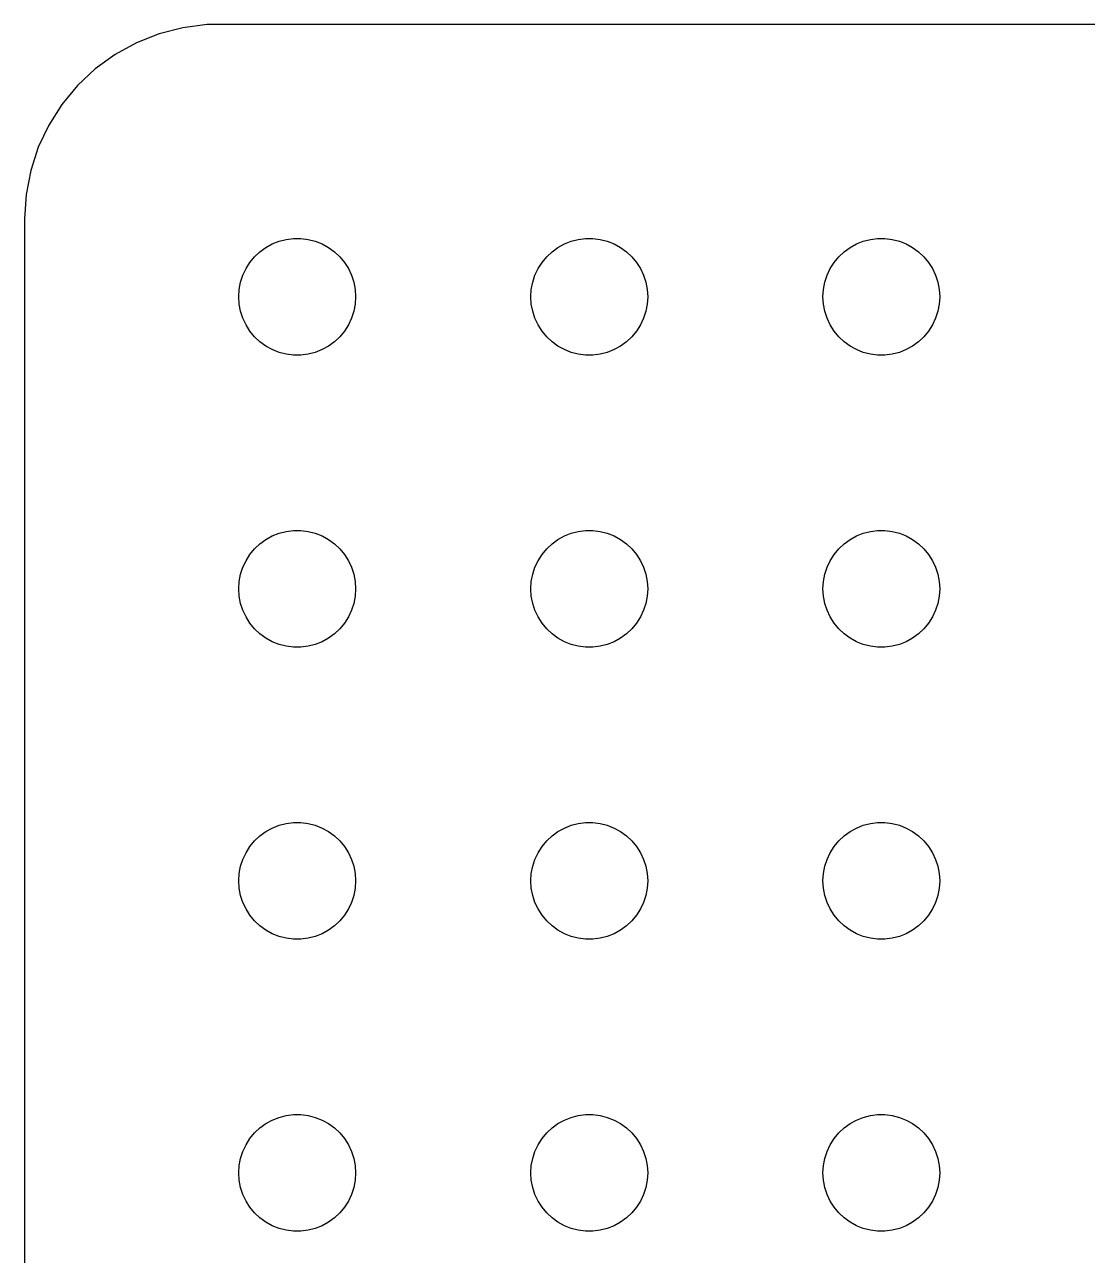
# Model space of a CAD drawing. Header units: metres. Extents: x -112 to 112, y -59 to 59.
# Drawn here: x -112 to -84.71, y 27.88 to 59.49 of the extents above; entities that cross this region are included whole.
import ezdxf

# ---------------------------------------------------------------- set-up
doc = ezdxf.new("R2010")
doc.units = ezdxf.units.M

msp = doc.modelspace()

# ---------------------------------------------------------------- linework, layer by layer
for p, q in [((-107.314, 59.4901), (-107.937, 59.4114)), ((107.314, 59.4901), (-107.314, 59.4901)), ((-108.545, 59.2553), (-109.129, 59.0241)), ((-107.937, 59.4114), (-108.545, 59.2553)), ((-109.129, 59.0241), (-109.679, 58.7216)), ((-109.679, 58.7216), (-110.187, 58.3526)), ((-110.187, 58.3526), (-110.645, 57.9227)), ((-110.645, 57.9227), (-111.045, 57.4389)), ((-111.045, 57.4389), (-111.382, 56.9088)), ((-111.382, 56.9088), (-111.649, 56.3406)), ((-111.649, 56.3406), (-111.843, 55.7434)), ((-111.843, 55.7434), (-111.961, 55.1267)), ((-111.961, 55.1267), (-112, 54.5)), ((-112, 54.5), (-112, -54.5)), ((-105.956, 53.6558), (-105.804, 53.7665)), ((-105.804, 53.7665), (-105.639, 53.8572)), ((-105.639, 53.8572), (-105.464, 53.9266)), ((-105.464, 53.9266), (-105.281, 53.9734)), ((-105.281, 53.9734), (-105.094, 53.997)), ((-105.094, 53.997), (-104.906, 53.997)), ((-104.906, 53.997), (-104.719, 53.9734)), ((-104.719, 53.9734), (-104.536, 53.9266)), ((-104.536, 53.9266), (-104.361, 53.8572)), ((-104.361, 53.8572), (-104.196, 53.7665)), ((-104.196, 53.7665), (-104.044, 53.6558)), ((-98.4561, 53.6558), (-98.3037, 53.7665)), ((-98.3037, 53.7665), (-98.1387, 53.8572)), ((-98.1387, 53.8572), (-97.9635, 53.9266)), ((-97.9635, 53.9266), (-97.7811, 53.9734)), ((-97.7811, 53.9734), (-97.5942, 53.997)), ((-97.5942, 53.997), (-97.4058, 53.997)), ((-97.4058, 53.997), (-97.2189, 53.9734)), ((-97.2189, 53.9734), (-97.0365, 53.9266)), ((-97.0365, 53.9266), (-96.8613, 53.8572)), ((-96.8613, 53.8572), (-96.6963, 53.7665)), ((-96.6963, 53.7665), (-96.5439, 53.6558)), ((-90.9561, 53.6558), (-90.8037, 53.7665)), ((-90.8037, 53.7665), (-90.6387, 53.8572)), ((-90.6387, 53.8572), (-90.4635, 53.9266)), ((-90.4635, 53.9266), (-90.2811, 53.9734)), ((-90.2811, 53.9734), (-90.0942, 53.997)), ((-90.0942, 53.997), (-89.9058, 53.997)), ((-89.9058, 53.997), (-89.7189, 53.9734)), ((-89.7189, 53.9734), (-89.5365, 53.9266)), ((-89.5365, 53.9266), (-89.3613, 53.8572)), ((-89.3613, 53.8572), (-89.1963, 53.7665)), ((-89.1963, 53.7665), (-89.0439, 53.6558)), ((-106.214, 53.3817), (-106.093, 53.5268)), ((-106.093, 53.5268), (-105.956, 53.6558)), ((-104.044, 53.6558), (-103.907, 53.5268)), ((-103.907, 53.5268), (-103.786, 53.3817)), ((-98.7135, 53.3817), (-98.5934, 53.5268)), ((-98.5934, 53.5268), (-98.4561, 53.6558)), ((-96.5439, 53.6558), (-96.4065, 53.5268)), ((-96.4065, 53.5268), (-96.2865, 53.3817)), ((-91.2135, 53.3817), (-91.0934, 53.5268)), ((-91.0934, 53.5268), (-90.9561, 53.6558)), ((-89.0439, 53.6558), (-88.9065, 53.5268)), ((-88.9065, 53.5268), (-88.7865, 53.3817)), ((-106.395, 53.0522), (-106.314, 53.2226)), ((-106.314, 53.2226), (-106.214, 53.3817)), ((-103.786, 53.3817), (-103.686, 53.2226)), ((-103.686, 53.2226), (-103.605, 53.0522)), ((-98.8947, 53.0522), (-98.8145, 53.2226)), ((-98.8145, 53.2226), (-98.7135, 53.3817)), ((-96.2865, 53.3817), (-96.1855, 53.2226)), ((-96.1855, 53.2226), (-96.1053, 53.0522)), ((-91.3947, 53.0522), (-91.3145, 53.2226)), ((-91.3145, 53.2226), (-91.2135, 53.3817)), ((-88.7865, 53.3817), (-88.6855, 53.2226)), ((-88.6855, 53.2226), (-88.6053, 53.0522)), ((-106.488, 52.688), (-106.453, 52.873)), ((-106.453, 52.873), (-106.395, 53.0522)), ((-103.605, 53.0522), (-103.547, 52.873)), ((-103.547, 52.873), (-103.512, 52.688)), ((-98.9882, 52.688), (-98.9529, 52.873)), ((-98.9529, 52.873), (-98.8947, 53.0522)), ((-96.1053, 53.0522), (-96.0471, 52.873)), ((-96.0471, 52.873), (-96.0118, 52.688)), ((-91.4882, 52.688), (-91.4529, 52.873)), ((-91.4529, 52.873), (-91.3947, 53.0522)), ((-88.6053, 53.0522), (-88.5471, 52.873)), ((-88.5471, 52.873), (-88.5118, 52.688)), ((-106.5, 52.5), (-106.488, 52.688)), ((-106.488, 52.312), (-106.5, 52.5)), ((-103.512, 52.688), (-103.5, 52.5)), ((-103.5, 52.5), (-103.512, 52.312)), ((-99, 52.5), (-98.9882, 52.688)), ((-98.9882, 52.312), (-99, 52.5)), ((-96.0118, 52.688), (-96, 52.5)), ((-96, 52.5), (-96.0118, 52.312)), ((-91.5, 52.5), (-91.4882, 52.688)), ((-91.4882, 52.312), (-91.5, 52.5)), ((-88.5118, 52.688), (-88.5, 52.5)), ((-88.5, 52.5), (-88.5118, 52.312)), ((-106.453, 52.127), (-106.488, 52.312)), ((-103.512, 52.312), (-103.547, 52.127)), ((-98.9529, 52.127), (-98.9882, 52.312)), ((-96.0118, 52.312), (-96.0471, 52.127)), ((-91.4529, 52.127), (-91.4882, 52.312)), ((-88.5118, 52.312), (-88.5471, 52.127)), ((-106.395, 51.9478), (-106.453, 52.127)), ((-106.314, 51.7774), (-106.395, 51.9478)), ((-103.605, 51.9478), (-103.686, 51.7774)), ((-103.547, 52.127), (-103.605, 51.9478)), ((-98.8947, 51.9478), (-98.9529, 52.127)), ((-98.8145, 51.7774), (-98.8947, 51.9478)), ((-96.1053, 51.9478), (-96.1855, 51.7774)), ((-96.0471, 52.127), (-96.1053, 51.9478)), ((-91.3947, 51.9478), (-91.4529, 52.127)), ((-91.3145, 51.7774), (-91.3947, 51.9478)), ((-88.6053, 51.9478), (-88.6855, 51.7774)), ((-88.5471, 52.127), (-88.6053, 51.9478)), ((-106.214, 51.6183), (-106.314, 51.7774)), ((-106.093, 51.4732), (-106.214, 51.6183)), ((-103.786, 51.6183), (-103.907, 51.4732)), ((-103.686, 51.7774), (-103.786, 51.6183)), ((-98.7135, 51.6183), (-98.8145, 51.7774)), ((-98.5934, 51.4732), (-98.7135, 51.6183)), ((-96.2865, 51.6183), (-96.4065, 51.4732)), ((-96.1855, 51.7774), (-96.2865, 51.6183)), ((-91.2135, 51.6183), (-91.3145, 51.7774)), ((-91.0934, 51.4732), (-91.2135, 51.6183)), ((-88.7865, 51.6183), (-88.9065, 51.4732)), ((-88.6855, 51.7774), (-88.7865, 51.6183)), ((-105.956, 51.3442), (-106.093, 51.4732)), ((-105.804, 51.2335), (-105.956, 51.3442)), ((-105.639, 51.1428), (-105.804, 51.2335)), ((-104.196, 51.2335), (-104.361, 51.1428)), ((-104.044, 51.3442), (-104.196, 51.2335)), ((-103.907, 51.4732), (-104.044, 51.3442)), ((-98.4561, 51.3442), (-98.5934, 51.4732)), ((-98.3037, 51.2335), (-98.4561, 51.3442)), ((-98.1387, 51.1428), (-98.3037, 51.2335)), ((-96.6963, 51.2335), (-96.8613, 51.1428)), ((-96.5439, 51.3442), (-96.6963, 51.2335)), ((-96.4065, 51.4732), (-96.5439, 51.3442)), ((-90.9561, 51.3442), (-91.0934, 51.4732)), ((-90.8037, 51.2335), (-90.9561, 51.3442)), ((-90.6387, 51.1428), (-90.8037, 51.2335)), ((-89.1963, 51.2335), (-89.3613, 51.1428)), ((-89.0439, 51.3442), (-89.1963, 51.2335)), ((-88.9065, 51.4732), (-89.0439, 51.3442)), ((-105.464, 51.0734), (-105.639, 51.1428)), ((-105.281, 51.0266), (-105.464, 51.0734)), ((-105.094, 51.003), (-105.281, 51.0266)), ((-104.906, 51.003), (-105.094, 51.003)), ((-104.719, 51.0266), (-104.906, 51.003)), ((-104.536, 51.0734), (-104.719, 51.0266)), ((-104.361, 51.1428), (-104.536, 51.0734)), ((-97.9635, 51.0734), (-98.1387, 51.1428)), ((-97.7811, 51.0266), (-97.9635, 51.0734)), ((-97.5942, 51.003), (-97.7811, 51.0266)), ((-97.4058, 51.003), (-97.5942, 51.003)), ((-97.2189, 51.0266), (-97.4058, 51.003)), ((-97.0365, 51.0734), (-97.2189, 51.0266)), ((-96.8613, 51.1428), (-97.0365, 51.0734)), ((-90.4635, 51.0734), (-90.6387, 51.1428)), ((-90.2811, 51.0266), (-90.4635, 51.0734)), ((-90.0942, 51.003), (-90.2811, 51.0266)), ((-89.9058, 51.003), (-90.0942, 51.003)), ((-89.7189, 51.0266), (-89.9058, 51.003)), ((-89.5365, 51.0734), (-89.7189, 51.0266)), ((-89.3613, 51.1428), (-89.5365, 51.0734)), ((-105.464, 46.4266), (-105.281, 46.4734)), ((-105.281, 46.4734), (-105.094, 46.497)), ((-105.094, 46.497), (-104.906, 46.497)), ((-104.906, 46.497), (-104.719, 46.4734)), ((-104.719, 46.4734), (-104.536, 46.4266)), ((-97.9635, 46.4266), (-97.7811, 46.4734)), ((-97.7811, 46.4734), (-97.5942, 46.497)), ((-97.5942, 46.497), (-97.4058, 46.497)), ((-97.4058, 46.497), (-97.2189, 46.4734)), ((-97.2189, 46.4734), (-97.0365, 46.4266)), ((-90.4635, 46.4266), (-90.2811, 46.4734)), ((-90.2811, 46.4734), (-90.0942, 46.497)), ((-90.0942, 46.497), (-89.9058, 46.497)), ((-89.9058, 46.497), (-89.7189, 46.4734)), ((-89.7189, 46.4734), (-89.5365, 46.4266)), ((-106.093, 46.0268), (-105.956, 46.1558)), ((-105.956, 46.1558), (-105.804, 46.2665)), ((-105.804, 46.2665), (-105.639, 46.3572)), ((-105.639, 46.3572), (-105.464, 46.4266)), ((-104.536, 46.4266), (-104.361, 46.3572)), ((-104.361, 46.3572), (-104.196, 46.2665)), ((-104.196, 46.2665), (-104.044, 46.1558)), ((-104.044, 46.1558), (-103.907, 46.0268)), ((-98.5934, 46.0268), (-98.4561, 46.1558)), ((-98.4561, 46.1558), (-98.3037, 46.2665)), ((-98.3037, 46.2665), (-98.1387, 46.3572)), ((-98.1387, 46.3572), (-97.9635, 46.4266)), ((-97.0365, 46.4266), (-96.8613, 46.3572)), ((-96.8613, 46.3572), (-96.6963, 46.2665)), ((-96.6963, 46.2665), (-96.5439, 46.1558)), ((-96.5439, 46.1558), (-96.4065, 46.0268)), ((-91.0934, 46.0268), (-90.9561, 46.1558)), ((-90.9561, 46.1558), (-90.8037, 46.2665)), ((-90.8037, 46.2665), (-90.6387, 46.3572)), ((-90.6387, 46.3572), (-90.4635, 46.4266)), ((-89.5365, 46.4266), (-89.3613, 46.3572)), ((-89.3613, 46.3572), (-89.1963, 46.2665)), ((-89.1963, 46.2665), (-89.0439, 46.1558)), ((-89.0439, 46.1558), (-88.9065, 46.0268)), ((-106.314, 45.7226), (-106.214, 45.8817)), ((-106.214, 45.8817), (-106.093, 46.0268)), ((-103.907, 46.0268), (-103.786, 45.8817)), ((-103.786, 45.8817), (-103.686, 45.7226)), ((-98.8145, 45.7226), (-98.7135, 45.8817)), ((-98.7135, 45.8817), (-98.5934, 46.0268)), ((-96.4065, 46.0268), (-96.2865, 45.8817)), ((-96.2865, 45.8817), (-96.1855, 45.7226)), ((-91.3145, 45.7226), (-91.2135, 45.8817)), ((-91.2135, 45.8817), (-91.0934, 46.0268)), ((-88.9065, 46.0268), (-88.7865, 45.8817)), ((-88.7865, 45.8817), (-88.6855, 45.7226)), ((-106.453, 45.373), (-106.395, 45.5522)), ((-106.395, 45.5522), (-106.314, 45.7226)), ((-103.686, 45.7226), (-103.605, 45.5522)), ((-103.605, 45.5522), (-103.547, 45.373)), ((-98.9529, 45.373), (-98.8947, 45.5522)), ((-98.8947, 45.5522), (-98.8145, 45.7226)), ((-96.1855, 45.7226), (-96.1053, 45.5522)), ((-96.1053, 45.5522), (-96.0471, 45.373)), ((-91.4529, 45.373), (-91.3947, 45.5522)), ((-91.3947, 45.5522), (-91.3145, 45.7226)), ((-88.6855, 45.7226), (-88.6053, 45.5522)), ((-88.6053, 45.5522), (-88.5471, 45.373)), ((-106.488, 45.188), (-106.453, 45.373)), ((-103.547, 45.373), (-103.512, 45.188)), ((-98.9882, 45.188), (-98.9529, 45.373)), ((-96.0471, 45.373), (-96.0118, 45.188)), ((-91.4882, 45.188), (-91.4529, 45.373)), ((-88.5471, 45.373), (-88.5118, 45.188)), ((-106.5, 45), (-106.488, 45.188)), ((-106.488, 44.812), (-106.5, 45)), ((-103.512, 45.188), (-103.5, 45)), ((-103.5, 45), (-103.512, 44.812)), ((-99, 45), (-98.9882, 45.188)), ((-98.9882, 44.812), (-99, 45)), ((-96.0118, 45.188), (-96, 45)), ((-96, 45), (-96.0118, 44.812)), ((-91.5, 45), (-91.4882, 45.188)), ((-91.4882, 44.812), (-91.5, 45)), ((-88.5118, 45.188), (-88.5, 45)), ((-88.5, 45), (-88.5118, 44.812)), ((-106.453, 44.627), (-106.488, 44.812)), ((-106.395, 44.4478), (-106.453, 44.627)), ((-103.547, 44.627), (-103.605, 44.4478)), ((-103.512, 44.812), (-103.547, 44.627)), ((-98.9529, 44.627), (-98.9882, 44.812)), ((-98.8947, 44.4478), (-98.9529, 44.627)), ((-96.0471, 44.627), (-96.1053, 44.4478)), ((-96.0118, 44.812), (-96.0471, 44.627)), ((-91.4529, 44.627), (-91.4882, 44.812)), ((-91.3947, 44.4478), (-91.4529, 44.627)), ((-88.5471, 44.627), (-88.6053, 44.4478)), ((-88.5118, 44.812), (-88.5471, 44.627)), ((-106.314, 44.2774), (-106.395, 44.4478)), ((-106.214, 44.1183), (-106.314, 44.2774)), ((-103.686, 44.2774), (-103.786, 44.1183)), ((-103.605, 44.4478), (-103.686, 44.2774)), ((-98.8145, 44.2774), (-98.8947, 44.4478)), ((-98.7135, 44.1183), (-98.8145, 44.2774)), ((-96.1855, 44.2774), (-96.2865, 44.1183)), ((-96.1053, 44.4478), (-96.1855, 44.2774)), ((-91.3145, 44.2774), (-91.3947, 44.4478)), ((-91.2135, 44.1183), (-91.3145, 44.2774)), ((-88.6855, 44.2774), (-88.7865, 44.1183)), ((-88.6053, 44.4478), (-88.6855, 44.2774)), ((-106.093, 43.9732), (-106.214, 44.1183)), ((-105.956, 43.8442), (-106.093, 43.9732)), ((-103.907, 43.9732), (-104.044, 43.8442)), ((-103.786, 44.1183), (-103.907, 43.9732)), ((-98.5934, 43.9732), (-98.7135, 44.1183)), ((-98.4561, 43.8442), (-98.5934, 43.9732)), ((-96.4065, 43.9732), (-96.5439, 43.8442)), ((-96.2865, 44.1183), (-96.4065, 43.9732)), ((-91.0934, 43.9732), (-91.2135, 44.1183)), ((-90.9561, 43.8442), (-91.0934, 43.9732)), ((-88.9065, 43.9732), (-89.0439, 43.8442)), ((-88.7865, 44.1183), (-88.9065, 43.9732)), ((-105.804, 43.7335), (-105.956, 43.8442)), ((-105.639, 43.6428), (-105.804, 43.7335)), ((-105.464, 43.5734), (-105.639, 43.6428)), ((-104.361, 43.6428), (-104.536, 43.5734)), ((-104.196, 43.7335), (-104.361, 43.6428)), ((-104.044, 43.8442), (-104.196, 43.7335)), ((-98.3037, 43.7335), (-98.4561, 43.8442)), ((-98.1387, 43.6428), (-98.3037, 43.7335)), ((-97.9635, 43.5734), (-98.1387, 43.6428)), ((-96.8613, 43.6428), (-97.0365, 43.5734)), ((-96.6963, 43.7335), (-96.8613, 43.6428)), ((-96.5439, 43.8442), (-96.6963, 43.7335)), ((-90.8037, 43.7335), (-90.9561, 43.8442)), ((-90.6387, 43.6428), (-90.8037, 43.7335)), ((-90.4635, 43.5734), (-90.6387, 43.6428)), ((-89.3613, 43.6428), (-89.5365, 43.5734)), ((-89.1963, 43.7335), (-89.3613, 43.6428)), ((-89.0439, 43.8442), (-89.1963, 43.7335)), ((-105.281, 43.5266), (-105.464, 43.5734)), ((-105.094, 43.503), (-105.281, 43.5266)), ((-104.906, 43.503), (-105.094, 43.503)), ((-104.719, 43.5266), (-104.906, 43.503)), ((-104.536, 43.5734), (-104.719, 43.5266)), ((-97.7811, 43.5266), (-97.9635, 43.5734)), ((-97.5942, 43.503), (-97.7811, 43.5266)), ((-97.4058, 43.503), (-97.5942, 43.503)), ((-97.2189, 43.5266), (-97.4058, 43.503)), ((-97.0365, 43.5734), (-97.2189, 43.5266)), ((-90.2811, 43.5266), (-90.4635, 43.5734)), ((-90.0942, 43.503), (-90.2811, 43.5266)), ((-89.9058, 43.503), (-90.0942, 43.503)), ((-89.7189, 43.5266), (-89.9058, 43.503)), ((-89.5365, 43.5734), (-89.7189, 43.5266)), ((-105.639, 38.8572), (-105.464, 38.9266)), ((-105.464, 38.9266), (-105.281, 38.9734)), ((-105.281, 38.9734), (-105.094, 38.997)), ((-105.094, 38.997), (-104.906, 38.997)), ((-104.906, 38.997), (-104.719, 38.9734)), ((-104.719, 38.9734), (-104.536, 38.9266)), ((-104.536, 38.9266), (-104.361, 38.8572)), ((-98.1387, 38.8572), (-97.9635, 38.9266)), ((-97.9635, 38.9266), (-97.7811, 38.9734)), ((-97.7811, 38.9734), (-97.5942, 38.997)), ((-97.5942, 38.997), (-97.4058, 38.997)), ((-97.4058, 38.997), (-97.2189, 38.9734)), ((-97.2189, 38.9734), (-97.0365, 38.9266)), ((-97.0365, 38.9266), (-96.8613, 38.8572)), ((-90.6387, 38.8572), (-90.4635, 38.9266)), ((-90.4635, 38.9266), (-90.2811, 38.9734)), ((-90.2811, 38.9734), (-90.0942, 38.997)), ((-90.0942, 38.997), (-89.9058, 38.997)), ((-89.9058, 38.997), (-89.7189, 38.9734)), ((-89.7189, 38.9734), (-89.5365, 38.9266)), ((-89.5365, 38.9266), (-89.3613, 38.8572)), ((-106.093, 38.5268), (-105.956, 38.6558)), ((-105.956, 38.6558), (-105.804, 38.7665)), ((-105.804, 38.7665), (-105.639, 38.8572)), ((-104.361, 38.8572), (-104.196, 38.7665)), ((-104.196, 38.7665), (-104.044, 38.6558)), ((-104.044, 38.6558), (-103.907, 38.5268)), ((-98.5934, 38.5268), (-98.4561, 38.6558)), ((-98.4561, 38.6558), (-98.3037, 38.7665)), ((-98.3037, 38.7665), (-98.1387, 38.8572)), ((-96.8613, 38.8572), (-96.6963, 38.7665)), ((-96.6963, 38.7665), (-96.5439, 38.6558)), ((-96.5439, 38.6558), (-96.4065, 38.5268)), ((-91.0934, 38.5268), (-90.9561, 38.6558)), ((-90.9561, 38.6558), (-90.8037, 38.7665)), ((-90.8037, 38.7665), (-90.6387, 38.8572)), ((-89.3613, 38.8572), (-89.1963, 38.7665)), ((-89.1963, 38.7665), (-89.0439, 38.6558)), ((-89.0439, 38.6558), (-88.9065, 38.5268)), ((-106.314, 38.2226), (-106.214, 38.3817)), ((-106.214, 38.3817), (-106.093, 38.5268)), ((-103.907, 38.5268), (-103.786, 38.3817)), ((-103.786, 38.3817), (-103.686, 38.2226)), ((-98.8145, 38.2226), (-98.7135, 38.3817)), ((-98.7135, 38.3817), (-98.5934, 38.5268)), ((-96.4065, 38.5268), (-96.2865, 38.3817)), ((-96.2865, 38.3817), (-96.1855, 38.2226)), ((-91.3145, 38.2226), (-91.2135, 38.3817)), ((-91.2135, 38.3817), (-91.0934, 38.5268)), ((-88.9065, 38.5268), (-88.7865, 38.3817)), ((-88.7865, 38.3817), (-88.6855, 38.2226)), ((-106.453, 37.873), (-106.395, 38.0522)), ((-106.395, 38.0522), (-106.314, 38.2226)), ((-103.686, 38.2226), (-103.605, 38.0522)), ((-103.605, 38.0522), (-103.547, 37.873)), ((-98.9529, 37.873), (-98.8947, 38.0522)), ((-98.8947, 38.0522), (-98.8145, 38.2226)), ((-96.1855, 38.2226), (-96.1053, 38.0522)), ((-96.1053, 38.0522), (-96.0471, 37.873)), ((-91.4529, 37.873), (-91.3947, 38.0522)), ((-91.3947, 38.0522), (-91.3145, 38.2226)), ((-88.6855, 38.2226), (-88.6053, 38.0522)), ((-88.6053, 38.0522), (-88.5471, 37.873)), ((-106.5, 37.5), (-106.488, 37.688)), ((-106.488, 37.688), (-106.453, 37.873)), ((-103.547, 37.873), (-103.512, 37.688)), ((-103.512, 37.688), (-103.5, 37.5)), ((-99, 37.5), (-98.9882, 37.688)), ((-98.9882, 37.688), (-98.9529, 37.873)), ((-96.0471, 37.873), (-96.0118, 37.688)), ((-96.0118, 37.688), (-96, 37.5)), ((-91.5, 37.5), (-91.4882, 37.688)), ((-91.4882, 37.688), (-91.4529, 37.873)), ((-88.5471, 37.873), (-88.5118, 37.688)), ((-88.5118, 37.688), (-88.5, 37.5)), ((-106.488, 37.312), (-106.5, 37.5)), ((-106.453, 37.127), (-106.488, 37.312)), ((-103.512, 37.312), (-103.547, 37.127)), ((-103.5, 37.5), (-103.512, 37.312)), ((-98.9882, 37.312), (-99, 37.5)), ((-98.9529, 37.127), (-98.9882, 37.312)), ((-96.0118, 37.312), (-96.0471, 37.127)), ((-96, 37.5), (-96.0118, 37.312)), ((-91.4882, 37.312), (-91.5, 37.5)), ((-91.4529, 37.127), (-91.4882, 37.312)), ((-88.5118, 37.312), (-88.5471, 37.127)), ((-88.5, 37.5), (-88.5118, 37.312)), ((-106.395, 36.9478), (-106.453, 37.127)), ((-103.547, 37.127), (-103.605, 36.9478)), ((-98.8947, 36.9478), (-98.9529, 37.127)), ((-96.0471, 37.127), (-96.1053, 36.9478)), ((-91.3947, 36.9478), (-91.4529, 37.127)), ((-88.5471, 37.127), (-88.6053, 36.9478)), ((-106.314, 36.7774), (-106.395, 36.9478)), ((-106.214, 36.6183), (-106.314, 36.7774)), ((-103.686, 36.7774), (-103.786, 36.6183)), ((-103.605, 36.9478), (-103.686, 36.7774)), ((-98.8145, 36.7774), (-98.8947, 36.9478)), ((-98.7135, 36.6183), (-98.8145, 36.7774)), ((-96.1855, 36.7774), (-96.2865, 36.6183)), ((-96.1053, 36.9478), (-96.1855, 36.7774)), ((-91.3145, 36.7774), (-91.3947, 36.9478)), ((-91.2135, 36.6183), (-91.3145, 36.7774)), ((-88.6855, 36.7774), (-88.7865, 36.6183)), ((-88.6053, 36.9478), (-88.6855, 36.7774)), ((-106.093, 36.4732), (-106.214, 36.6183)), ((-105.956, 36.3442), (-106.093, 36.4732)), ((-103.907, 36.4732), (-104.044, 36.3442)), ((-103.786, 36.6183), (-103.907, 36.4732)), ((-98.5934, 36.4732), (-98.7135, 36.6183)), ((-98.4561, 36.3442), (-98.5934, 36.4732)), ((-96.4065, 36.4732), (-96.5439, 36.3442)), ((-96.2865, 36.6183), (-96.4065, 36.4732)), ((-91.0934, 36.4732), (-91.2135, 36.6183)), ((-90.9561, 36.3442), (-91.0934, 36.4732)), ((-88.9065, 36.4732), (-89.0439, 36.3442)), ((-88.7865, 36.6183), (-88.9065, 36.4732)), ((-105.804, 36.2335), (-105.956, 36.3442)), ((-105.639, 36.1428), (-105.804, 36.2335)), ((-105.464, 36.0734), (-105.639, 36.1428)), ((-105.281, 36.0266), (-105.464, 36.0734)), ((-104.536, 36.0734), (-104.719, 36.0266)), ((-104.361, 36.1428), (-104.536, 36.0734)), ((-104.196, 36.2335), (-104.361, 36.1428)), ((-104.044, 36.3442), (-104.196, 36.2335)), ((-98.3037, 36.2335), (-98.4561, 36.3442)), ((-98.1387, 36.1428), (-98.3037, 36.2335)), ((-97.9635, 36.0734), (-98.1387, 36.1428)), ((-97.7811, 36.0266), (-97.9635, 36.0734)), ((-97.0365, 36.0734), (-97.2189, 36.0266)), ((-96.8613, 36.1428), (-97.0365, 36.0734)), ((-96.6963, 36.2335), (-96.8613, 36.1428)), ((-96.5439, 36.3442), (-96.6963, 36.2335)), ((-90.8037, 36.2335), (-90.9561, 36.3442)), ((-90.6387, 36.1428), (-90.8037, 36.2335)), ((-90.4635, 36.0734), (-90.6387, 36.1428)), ((-90.2811, 36.0266), (-90.4635, 36.0734)), ((-89.5365, 36.0734), (-89.7189, 36.0266)), ((-89.3613, 36.1428), (-89.5365, 36.0734)), ((-89.1963, 36.2335), (-89.3613, 36.1428)), ((-89.0439, 36.3442), (-89.1963, 36.2335)), ((-105.094, 36.003), (-105.281, 36.0266)), ((-104.906, 36.003), (-105.094, 36.003)), ((-104.719, 36.0266), (-104.906, 36.003)), ((-97.5942, 36.003), (-97.7811, 36.0266)), ((-97.4058, 36.003), (-97.5942, 36.003)), ((-97.2189, 36.0266), (-97.4058, 36.003)), ((-90.0942, 36.003), (-90.2811, 36.0266)), ((-89.9058, 36.003), (-90.0942, 36.003)), ((-89.7189, 36.0266), (-89.9058, 36.003)), ((-105.804, 31.2665), (-105.639, 31.3572)), ((-105.639, 31.3572), (-105.464, 31.4266)), ((-105.464, 31.4266), (-105.281, 31.4734)), ((-105.281, 31.4734), (-105.094, 31.497)), ((-105.094, 31.497), (-104.906, 31.497)), ((-104.906, 31.497), (-104.719, 31.4734)), ((-104.719, 31.4734), (-104.536, 31.4266)), ((-104.536, 31.4266), (-104.361, 31.3572)), ((-104.361, 31.3572), (-104.196, 31.2665)), ((-98.3037, 31.2665), (-98.1387, 31.3572)), ((-98.1387, 31.3572), (-97.9635, 31.4266)), ((-97.9635, 31.4266), (-97.7811, 31.4734)), ((-97.7811, 31.4734), (-97.5942, 31.497)), ((-97.5942, 31.497), (-97.4058, 31.497)), ((-97.4058, 31.497), (-97.2189, 31.4734)), ((-97.2189, 31.4734), (-97.0365, 31.4266)), ((-97.0365, 31.4266), (-96.8613, 31.3572)), ((-96.8613, 31.3572), (-96.6963, 31.2665)), ((-90.8037, 31.2665), (-90.6387, 31.3572)), ((-90.6387, 31.3572), (-90.4635, 31.4266)), ((-90.4635, 31.4266), (-90.2811, 31.4734)), ((-90.2811, 31.4734), (-90.0942, 31.497)), ((-90.0942, 31.497), (-89.9058, 31.497)), ((-89.9058, 31.497), (-89.7189, 31.4734)), ((-89.7189, 31.4734), (-89.5365, 31.4266)), ((-89.5365, 31.4266), (-89.3613, 31.3572)), ((-89.3613, 31.3572), (-89.1963, 31.2665)), ((-106.214, 30.8817), (-106.093, 31.0268)), ((-106.093, 31.0268), (-105.956, 31.1558)), ((-105.956, 31.1558), (-105.804, 31.2665)), ((-104.196, 31.2665), (-104.044, 31.1558)), ((-104.044, 31.1558), (-103.907, 31.0268)), ((-103.907, 31.0268), (-103.786, 30.8817)), ((-98.7135, 30.8817), (-98.5934, 31.0268)), ((-98.5934, 31.0268), (-98.4561, 31.1558)), ((-98.4561, 31.1558), (-98.3037, 31.2665)), ((-96.6963, 31.2665), (-96.5439, 31.1558)), ((-96.5439, 31.1558), (-96.4065, 31.0268)), ((-96.4065, 31.0268), (-96.2865, 30.8817)), ((-91.2135, 30.8817), (-91.0934, 31.0268)), ((-91.0934, 31.0268), (-90.9561, 31.1558)), ((-90.9561, 31.1558), (-90.8037, 31.2665)), ((-89.1963, 31.2665), (-89.0439, 31.1558)), ((-89.0439, 31.1558), (-88.9065, 31.0268)), ((-88.9065, 31.0268), (-88.7865, 30.8817)), ((-106.395, 30.5522), (-106.314, 30.7226)), ((-106.314, 30.7226), (-106.214, 30.8817)), ((-103.786, 30.8817), (-103.686, 30.7226)), ((-103.686, 30.7226), (-103.605, 30.5522)), ((-98.8947, 30.5522), (-98.8145, 30.7226)), ((-98.8145, 30.7226), (-98.7135, 30.8817)), ((-96.2865, 30.8817), (-96.1855, 30.7226)), ((-96.1855, 30.7226), (-96.1053, 30.5522)), ((-91.3947, 30.5522), (-91.3145, 30.7226)), ((-91.3145, 30.7226), (-91.2135, 30.8817)), ((-88.7865, 30.8817), (-88.6855, 30.7226)), ((-88.6855, 30.7226), (-88.6053, 30.5522)), ((-106.488, 30.188), (-106.453, 30.373)), ((-106.453, 30.373), (-106.395, 30.5522)), ((-103.605, 30.5522), (-103.547, 30.373)), ((-103.547, 30.373), (-103.512, 30.188)), ((-98.9882, 30.188), (-98.9529, 30.373)), ((-98.9529, 30.373), (-98.8947, 30.5522)), ((-96.1053, 30.5522), (-96.0471, 30.373)), ((-96.0471, 30.373), (-96.0118, 30.188)), ((-91.4882, 30.188), (-91.4529, 30.373)), ((-91.4529, 30.373), (-91.3947, 30.5522)), ((-88.6053, 30.5522), (-88.5471, 30.373)), ((-88.5471, 30.373), (-88.5118, 30.188)), ((-106.5, 30), (-106.488, 30.188)), ((-103.512, 30.188), (-103.5, 30)), ((-99, 30), (-98.9882, 30.188)), ((-96.0118, 30.188), (-96, 30)), ((-91.5, 30), (-91.4882, 30.188)), ((-88.5118, 30.188), (-88.5, 30)), ((-106.488, 29.812), (-106.5, 30)), ((-106.453, 29.627), (-106.488, 29.812)), ((-103.512, 29.812), (-103.547, 29.627)), ((-103.5, 30), (-103.512, 29.812)), ((-98.9882, 29.812), (-99, 30)), ((-98.9529, 29.627), (-98.9882, 29.812)), ((-96.0118, 29.812), (-96.0471, 29.627)), ((-96, 30), (-96.0118, 29.812)), ((-91.4882, 29.812), (-91.5, 30)), ((-91.4529, 29.627), (-91.4882, 29.812)), ((-88.5118, 29.812), (-88.5471, 29.627)), ((-88.5, 30), (-88.5118, 29.812)), ((-106.395, 29.4478), (-106.453, 29.627)), ((-106.314, 29.2774), (-106.395, 29.4478)), ((-103.605, 29.4478), (-103.686, 29.2774)), ((-103.547, 29.627), (-103.605, 29.4478)), ((-98.8947, 29.4478), (-98.9529, 29.627)), ((-98.8145, 29.2774), (-98.8947, 29.4478)), ((-96.1053, 29.4478), (-96.1855, 29.2774)), ((-96.0471, 29.627), (-96.1053, 29.4478)), ((-91.3947, 29.4478), (-91.4529, 29.627)), ((-91.3145, 29.2774), (-91.3947, 29.4478)), ((-88.6053, 29.4478), (-88.6855, 29.2774)), ((-88.5471, 29.627), (-88.6053, 29.4478)), ((-106.214, 29.1183), (-106.314, 29.2774)), ((-106.093, 28.9732), (-106.214, 29.1183)), ((-103.786, 29.1183), (-103.907, 28.9732)), ((-103.686, 29.2774), (-103.786, 29.1183)), ((-98.7135, 29.1183), (-98.8145, 29.2774)), ((-98.5934, 28.9732), (-98.7135, 29.1183)), ((-96.2865, 29.1183), (-96.4065, 28.9732)), ((-96.1855, 29.2774), (-96.2865, 29.1183)), ((-91.2135, 29.1183), (-91.3145, 29.2774)), ((-91.0934, 28.9732), (-91.2135, 29.1183)), ((-88.7865, 29.1183), (-88.9065, 28.9732)), ((-88.6855, 29.2774), (-88.7865, 29.1183)), ((-105.956, 28.8442), (-106.093, 28.9732)), ((-105.804, 28.7335), (-105.956, 28.8442)), ((-104.044, 28.8442), (-104.196, 28.7335)), ((-103.907, 28.9732), (-104.044, 28.8442)), ((-98.4561, 28.8442), (-98.5934, 28.9732)), ((-98.3037, 28.7335), (-98.4561, 28.8442)), ((-96.5439, 28.8442), (-96.6963, 28.7335)), ((-96.4065, 28.9732), (-96.5439, 28.8442)), ((-90.9561, 28.8442), (-91.0934, 28.9732)), ((-90.8037, 28.7335), (-90.9561, 28.8442)), ((-89.0439, 28.8442), (-89.1963, 28.7335)), ((-88.9065, 28.9732), (-89.0439, 28.8442)), ((-105.639, 28.6427), (-105.804, 28.7335)), ((-105.464, 28.5734), (-105.639, 28.6427)), ((-105.281, 28.5266), (-105.464, 28.5734)), ((-105.094, 28.503), (-105.281, 28.5266)), ((-104.906, 28.503), (-105.094, 28.503)), ((-104.719, 28.5266), (-104.906, 28.503)), ((-104.536, 28.5734), (-104.719, 28.5266)), ((-104.361, 28.6427), (-104.536, 28.5734)), ((-104.196, 28.7335), (-104.361, 28.6427)), ((-98.1387, 28.6427), (-98.3037, 28.7335)), ((-97.9635, 28.5734), (-98.1387, 28.6427)), ((-97.7811, 28.5266), (-97.9635, 28.5734)), ((-97.5942, 28.503), (-97.7811, 28.5266)), ((-97.4058, 28.503), (-97.5942, 28.503)), ((-97.2189, 28.5266), (-97.4058, 28.503)), ((-97.0365, 28.5734), (-97.2189, 28.5266)), ((-96.8613, 28.6427), (-97.0365, 28.5734)), ((-96.6963, 28.7335), (-96.8613, 28.6427)), ((-90.6387, 28.6427), (-90.8037, 28.7335)), ((-90.4635, 28.5734), (-90.6387, 28.6427)), ((-90.2811, 28.5266), (-90.4635, 28.5734)), ((-90.0942, 28.503), (-90.2811, 28.5266)), ((-89.9058, 28.503), (-90.0942, 28.503)), ((-89.7189, 28.5266), (-89.9058, 28.503)), ((-89.5365, 28.5734), (-89.7189, 28.5266)), ((-89.3613, 28.6427), (-89.5365, 28.5734)), ((-89.1963, 28.7335), (-89.3613, 28.6427))]:
    msp.add_line(p, q)

doc.saveas('drawing.dxf')
